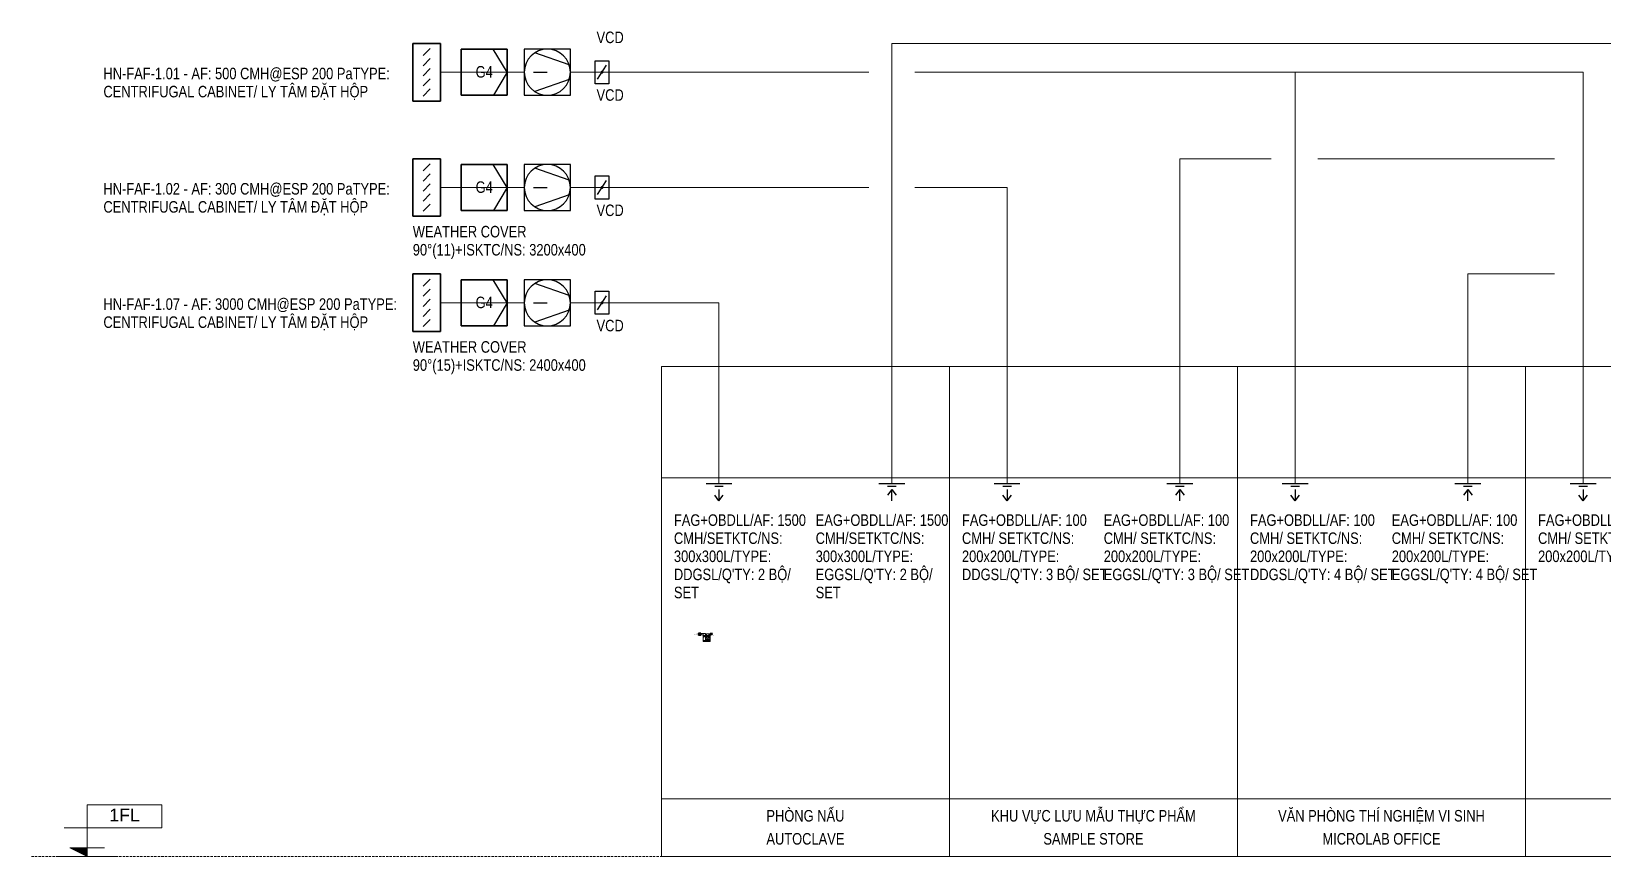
# Model space of a CAD drawing. Header units: millimetres. Extents: x -7899 to 28036, y -2518 to 8815.
# Drawn here: x -7899 to 13261, y -2518 to 8588 of the extents above; entities that cross this region are included whole.
import ezdxf

# ---------------------------------------------------------------- set-up
doc = ezdxf.new("R2010")
doc.units = ezdxf.units.MM
doc.linetypes.add('IMPORT-DASHED _2_', pattern=[19.05, 12.7, -6.35])
for name, color, linetype, lineweight, true_color in [('2DL_SYM_i', 7, 'Continuous', 25, 0xffdf7f), ('EAD', 6, 'Continuous', 5, 0xff00ff), ('KI-HIEU-1', 7, 'Continuous', 9, 0x7fbfff), ('SEAS-HLL-FAD', 3, 'Continuous', 5, 0x00ff00), ('SGSHP_01-24-DW-AC-00-102-Rev_00-SCHEMATIC DIAGRAM VENTILATION SYSTEM 02_dwg', 7, 'Continuous', 5, 0x767676), ('sơ đồ nguyên lý phòng lab_dwg', 7, 'Continuous', 5, 0x767676), ('XANH', 5, 'Continuous', 5, 0x0000ff)]:
    doc.layers.add(name, color=color, linetype=linetype, lineweight=lineweight, true_color=true_color)
doc.styles.add('Arial', font='arial.ttf', dxfattribs={"width": 0.8, "height": 2})
doc.styles.add('Arial_1', font='arial.ttf', dxfattribs={"width": 0.8, "height": 62.5})
doc.styles.add('Arial_2', font='arial.ttf', dxfattribs={"height": 68.75})

# ---------------------------------------------------------------- blocks, each defined once
blk = doc.blocks.new('SGSHP_01-24-DW-AC-00-102-Rev_00-SCHEMATIC DIAGRAM VENTILATION SYSTEM 02_dwg__U49-3021178-SƠ ĐỒ NGUYÊN LÝ HỆ THỐNG THÔNG GIÓ 02')
at = {"layer": 'KI-HIEU-1'}
blk.add_hatch(color=256, dxfattribs=at).paths.add_polyline_path([(0, 0), (-300, 150), (0, 150)])
for p, q in [((-400, 500), (1300, 500)), ((-500, 0), (500, 0)), ((0, 0), (-300, 150)), ((-300, 150), (0, 150)), ((0, 150), (0, 0))]:
    blk.add_line(p, q, dxfattribs=at)
at = {"layer": 'KI-HIEU-1', "flags": 128}
blk.add_lwpolyline([(300, 150), (-300, 150), (0, 0), (0, 900)], dxfattribs=at)
blk.add_lwpolyline([(1300, 500), (1300, 900), (0, 900), (0, 500)], close=True, dxfattribs=at)
blk = doc.blocks.new('SGSHP_01-24-DW-AC-00-102-Rev_00-SCHEMATIC DIAGRAM VENTILATION SYSTEM 02_dwg_G4-3021179-SƠ ĐỒ NGUYÊN LÝ HỆ THỐNG THÔNG GIÓ 02')
at = {"lineweight": 5, "flags": 128}
blk.add_lwpolyline([(-4, 4), (4, 4), (4, -4), (-4, -4)], close=True, dxfattribs=at)
at = {"layer": '2DL_SYM_i'}
for p, q in [((3.96, 0), (1.56, 4)), ((4, 0), (1.6, -4))]:
    blk.add_line(p, q, dxfattribs=at)
at = {"layer": '2DL_SYM_i', "flags": 128}
for points in [[(-4, -4), (4, -4), (4, 4), (-4, 4)], [(-4, 4), (4, 4), (4, -4), (-4, -4)]]:
    blk.add_lwpolyline(points, close=True, dxfattribs=at)
at = {"layer": '2DL_SYM_i', "insert": (0, 1.07), "char_height": 2, "width": 3.526, "attachment_point": 2, "line_spacing_factor": 0.941778, "style": 'Arial'}
blk.add_mtext('G4', dxfattribs=at)
blk = doc.blocks.new('SGSHP_01-24-DW-AC-00-102-Rev_00-SCHEMATIC DIAGRAM VENTILATION SYSTEM 02_dwg_2DLSD077-3021180-SƠ ĐỒ NGUYÊN LÝ HỆ THỐNG THÔNG GIÓ 02')
at = {"layer": '2DL_SYM_i'}
for p, q in [((0.948, 0.318), (-0.543, 0.84)), ((-0.6, 0), (0, 0)), ((0.948, -0.318), (-0.543, -0.84))]:
    blk.add_line(p, q, dxfattribs=at)
at = {"layer": '2DL_SYM_i', "flags": 128}
blk.add_lwpolyline([(-1, 1), (1, 1), (1, -1), (-1, -1)], close=True, dxfattribs=at)
at = {"layer": '2DL_SYM_i'}
blk.add_circle((0, 0), 1, dxfattribs=at)
blk = doc.blocks.new('SGSHP_01-24-DW-AC-00-102-Rev_00-SCHEMATIC DIAGRAM VENTILATION SYSTEM 02_dwg_2DLSD031-3021181-SƠ ĐỒ NGUYÊN LÝ HỆ THỐNG THÔNG GIÓ 02')
at = {"layer": '2DL_SYM_i'}
blk.add_line((-0.4, -0.6), (0.4, 0.6), dxfattribs=at)
at = {"layer": '2DL_SYM_i', "flags": 128}
for points in [[(-0.6, 1), (0.6, 1), (0.6, -1), (-0.6, -1)], [(-0.6, 1), (0.6, 1), (0.6, -1), (-0.6, -1)], [(0.06, 0), (0.06, 0.02), (0.06, 0.03), (0.05, 0.05), (0.03, 0.06), (0.02, 0.06), (0, 0.06), (-0.02, 0.06), (-0.03, 0.06), (-0.05, 0.05), (-0.06, 0.03), (-0.06, 0.02), (-0.06, 0), (-0.06, -0.02), (-0.06, -0.03), (-0.05, -0.05), (-0.03, -0.06), (-0.02, -0.06), (0, -0.06), (0.02, -0.06), (0.03, -0.06), (0.05, -0.05), (0.06, -0.03), (0.06, -0.02)]]:
    blk.add_lwpolyline(points, close=True, dxfattribs=at)
blk = doc.blocks.new('SGSHP_01-24-DW-AC-00-102-Rev_00-SCHEMATIC DIAGRAM VENTILATION SYSTEM 02_dwg_Louver-3021182-SƠ ĐỒ NGUYÊN LÝ HỆ THỐNG THÔNG GIÓ 02')
at = {"layer": '2DL_SYM_i'}
for p, q in [((-0.15625, 1.03125), (0.15625, 0.71875)), ((-0.15625, 0.59375), (0.15625, 0.28125)), ((-0.15625, 0.15625), (0.15625, -0.15625)), ((-0.15625, -0.28125), (0.15625, -0.59375)), ((-0.15625, -0.71875), (0.15625, -1.03125))]:
    blk.add_line(p, q, dxfattribs=at)
at = {"layer": '2DL_SYM_i', "flags": 128}
for points in [[(-0.6, 1.25), (-0.6, -1.25), (0.6, -1.25), (0.6, 1.25)], [(-0.6, 1.25), (0.6, 1.25), (0.6, -1.25), (-0.6, -1.25)]]:
    blk.add_lwpolyline(points, close=True, dxfattribs=at)
blk = doc.blocks.new('SGSHP_01-24-DW-AC-00-102-Rev_00-SCHEMATIC DIAGRAM VENTILATION SYSTEM 02_dwg_CPLS_392-3021183-SƠ ĐỒ NGUYÊN LÝ HỆ THỐNG THÔNG GIÓ 02')
at = {"layer": '2DL_SYM_i'}
for p, q in [((0.45, 0), (-0.45, 0)), ((0.15, -0.1), (-0.15, -0.1)), ((0, -0.2), (-0.15, -0.4))]:
    blk.add_line(p, q, dxfattribs=at)
at = {"layer": '2DL_SYM_i', "flags": 128}
blk.add_lwpolyline([(0, -0.6), (0, -0.2), (0.15, -0.4)], dxfattribs=at)
blk = doc.blocks.new('SGSHP_01-24-DW-AC-00-102-Rev_00-SCHEMATIC DIAGRAM VENTILATION SYSTEM 02_dwg_CPLS_391-3021184-SƠ ĐỒ NGUYÊN LÝ HỆ THỐNG THÔNG GIÓ 02')
at = {"layer": '2DL_SYM_i'}
for p, q in [((0.45, 0), (-0.45, 0)), ((0.15, -0.1), (-0.15, -0.1)), ((0, -0.6), (-0.15, -0.4))]:
    blk.add_line(p, q, dxfattribs=at)
at = {"layer": '2DL_SYM_i', "flags": 128}
blk.add_lwpolyline([(0, -0.2), (0, -0.6), (0.15, -0.4)], dxfattribs=at)
blk = doc.blocks.new('SGSHP_01-24-DW-AC-00-102-Rev_00-SCHEMATIC DIAGRAM VENTILATION SYSTEM 02_dwg-3012600-SƠ ĐỒ NGUYÊN LÝ HỆ THỐNG THÔNG GIÓ 02')
at = {"color": 3, "lineweight": 5, "true_color": 0x00ff00}
for p, q in [((6356.4, 6149.6), (6811.2, 6149.6)), ((10992.4, 6149.6), (10992.4, 3918.9)), ((6356.4, 5524.6), (6811.2, 5524.6)), ((6356.4, 4899.6), (6811.2, 4899.6))]:
    blk.add_line(p, q, dxfattribs=at)
at = {"color": 8, "linetype": 'IMPORT-DASHED _2_', "lineweight": 5, "true_color": 0x808080}
blk.add_line((4137.5, 1897.5), (15502.1, 1897.5), dxfattribs=at)
at = {"color": 3, "lineweight": 5, "true_color": 0x00ff00, "flags": 128}
for points in [[(7061.2, 6149.6), (7270.2, 6149.6), (8679.9, 6149.6)], [(8929.9, 6149.6), (12554.9, 6149.6), (12554.9, 3918.9)], [(7061.2, 5524.6), (7270.2, 5524.6), (8679.9, 5524.6)], [(8929.9, 5524.6), (9429.9, 5524.6), (9429.9, 3918.9)], [(7061.2, 4899.6), (7270.2, 4899.6), (7867.4, 4899.6), (7867.4, 3918.9)]]:
    blk.add_lwpolyline(points, dxfattribs=at)
at = {"lineweight": 5, "flags": 128}
for points in [[(7554.9, 4553.8), (7554.9, 2210), (9117.4, 2210), (9117.4, 4553.8), (10679.9, 4553.8), (10679.9, 2210), (9117.4, 2210), (9117.4, 4553.8)], [(10679.9, 4553.8), (12242.4, 4553.8), (12242.4, 2210), (10679.9, 2210)], [(12242.4, 4553.8), (13804.9, 4553.8), (13804.9, 2210), (12242.4, 2210)], [(7554.9, 2210), (9117.4, 2210), (10679.9, 2210), (10679.9, 1897.5), (9117.4, 1897.5), (9117.4, 2210), (9117.4, 1897.5), (7554.9, 1897.5)], [(10679.9, 2210), (12242.4, 2210), (12242.4, 1897.5), (10679.9, 1897.5)], [(12242.4, 2210), (13804.9, 2210), (13804.9, 1897.5), (12242.4, 1897.5)]]:
    blk.add_lwpolyline(points, close=True, dxfattribs=at)
at = {"color": 9, "lineweight": 5, "true_color": 0xc0c0c0, "flags": 128}
blk.add_lwpolyline([(7554.9, 3950.1), (9117.4, 3950.1), (10679.9, 3950.1), (12242.4, 3950.1), (13804.9, 3950.1)], dxfattribs=at)
at = {"layer": 'EAD'}
for p, q in [((11115.4, 5680.8), (12400.1, 5680.8)), ((11929.9, 5056.5), (12400.1, 5056.5)), ((11929.9, 5055.8), (11929.9, 3918.9))]:
    blk.add_line(p, q, dxfattribs=at)
at = {"layer": 'EAD', "flags": 128}
for points in [[(16062.8, 6305.8), (8804.9, 6305.8), (8804.9, 3918.9)], [(10862.8, 5680.8), (10367.4, 5680.8), (10367.4, 3918.9)]]:
    blk.add_lwpolyline(points, dxfattribs=at)
at = {"extrusion": (0, 0, -1), "xscale": 125, "yscale": 125, "zscale": -125}
for p in [(-6281.4, 6149.6), (-6281.4, 5524.6), (-6281.4, 4899.6)]:
    blk.add_blockref('SGSHP_01-24-DW-AC-00-102-Rev_00-SCHEMATIC DIAGRAM VENTILATION SYSTEM 02_dwg_Louver-3021182-SƠ ĐỒ NGUYÊN LÝ HỆ THỐNG THÔNG GIÓ 02', p, dxfattribs=at)
for name, p, xscale, yscale, zscale in [('SGSHP_01-24-DW-AC-00-102-Rev_00-SCHEMATIC DIAGRAM VENTILATION SYSTEM 02_dwg_G4-3021179-SƠ ĐỒ NGUYÊN LÝ HỆ THỐNG THÔNG GIÓ 02', (6593.9, 6149.6), 31.25, 31.25, 31.25), ('SGSHP_01-24-DW-AC-00-102-Rev_00-SCHEMATIC DIAGRAM VENTILATION SYSTEM 02_dwg_2DLSD031-3021181-SƠ ĐỒ NGUYÊN LÝ HỆ THỐNG THÔNG GIÓ 02', (7232.7, 6149.6), 62.5, 62.5, 62.5), ('SGSHP_01-24-DW-AC-00-102-Rev_00-SCHEMATIC DIAGRAM VENTILATION SYSTEM 02_dwg_G4-3021179-SƠ ĐỒ NGUYÊN LÝ HỆ THỐNG THÔNG GIÓ 02', (6593.9, 5524.6), 31.25, 31.25, 31.25), ('SGSHP_01-24-DW-AC-00-102-Rev_00-SCHEMATIC DIAGRAM VENTILATION SYSTEM 02_dwg_2DLSD031-3021181-SƠ ĐỒ NGUYÊN LÝ HỆ THỐNG THÔNG GIÓ 02', (7232.7, 5524.6), 62.5, 62.5, 62.5), ('SGSHP_01-24-DW-AC-00-102-Rev_00-SCHEMATIC DIAGRAM VENTILATION SYSTEM 02_dwg_G4-3021179-SƠ ĐỒ NGUYÊN LÝ HỆ THỐNG THÔNG GIÓ 02', (6593.9, 4899.6), 31.25, 31.25, 31.25), ('SGSHP_01-24-DW-AC-00-102-Rev_00-SCHEMATIC DIAGRAM VENTILATION SYSTEM 02_dwg_2DLSD031-3021181-SƠ ĐỒ NGUYÊN LÝ HỆ THỐNG THÔNG GIÓ 02', (7232.7, 4899.6), 62.5, 62.5, 62.5), ('SGSHP_01-24-DW-AC-00-102-Rev_00-SCHEMATIC DIAGRAM VENTILATION SYSTEM 02_dwg_CPLS_391-3021184-SƠ ĐỒ NGUYÊN LÝ HỆ THỐNG THÔNG GIÓ 02', (7867.4, 3918.9), 156.25, 156.25, 156.25), ('SGSHP_01-24-DW-AC-00-102-Rev_00-SCHEMATIC DIAGRAM VENTILATION SYSTEM 02_dwg_CPLS_392-3021183-SƠ ĐỒ NGUYÊN LÝ HỆ THỐNG THÔNG GIÓ 02', (8804.9, 3918.9), 156.25, 156.25, 156.25), ('SGSHP_01-24-DW-AC-00-102-Rev_00-SCHEMATIC DIAGRAM VENTILATION SYSTEM 02_dwg_CPLS_391-3021184-SƠ ĐỒ NGUYÊN LÝ HỆ THỐNG THÔNG GIÓ 02', (9429.9, 3918.9), 156.25, 156.25, 156.25), ('SGSHP_01-24-DW-AC-00-102-Rev_00-SCHEMATIC DIAGRAM VENTILATION SYSTEM 02_dwg_CPLS_392-3021183-SƠ ĐỒ NGUYÊN LÝ HỆ THỐNG THÔNG GIÓ 02', (10367.4, 3918.9), 156.25, 156.25, 156.25), ('SGSHP_01-24-DW-AC-00-102-Rev_00-SCHEMATIC DIAGRAM VENTILATION SYSTEM 02_dwg_CPLS_391-3021184-SƠ ĐỒ NGUYÊN LÝ HỆ THỐNG THÔNG GIÓ 02', (10992.4, 3918.9), 156.25, 156.25, 156.25), ('SGSHP_01-24-DW-AC-00-102-Rev_00-SCHEMATIC DIAGRAM VENTILATION SYSTEM 02_dwg_CPLS_392-3021183-SƠ ĐỒ NGUYÊN LÝ HỆ THỐNG THÔNG GIÓ 02', (11929.9, 3918.9), 156.25, 156.25, 156.25), ('SGSHP_01-24-DW-AC-00-102-Rev_00-SCHEMATIC DIAGRAM VENTILATION SYSTEM 02_dwg_CPLS_391-3021184-SƠ ĐỒ NGUYÊN LÝ HỆ THỐNG THÔNG GIÓ 02', (12554.9, 3918.9), 156.25, 156.25, 156.25), ('SGSHP_01-24-DW-AC-00-102-Rev_00-SCHEMATIC DIAGRAM VENTILATION SYSTEM 02_dwg__U49-3021178-SƠ ĐỒ NGUYÊN LÝ HỆ THỐNG THÔNG GIÓ 02', (4439.7, 1897.5), 0.3125, 0.3125, 0.3125)]:
    blk.add_blockref(name, p, dxfattribs=dict(xscale=xscale, yscale=yscale, zscale=zscale))
at = {"extrusion": (0, 0, -1), "xscale": 125, "yscale": 125, "zscale": -125, "rotation": 180}
for p in [(-6936.2, 6149.6), (-6936.2, 5524.6), (-6936.2, 4899.6)]:
    blk.add_blockref('SGSHP_01-24-DW-AC-00-102-Rev_00-SCHEMATIC DIAGRAM VENTILATION SYSTEM 02_dwg_2DLSD077-3021180-SƠ ĐỒ NGUYÊN LÝ HỆ THỐNG THÔNG GIÓ 02', p, dxfattribs=at)
at = {"color": 3, "lineweight": 5, "true_color": 0x00ff00, "char_height": 62.5, "line_spacing_factor": 0.941778, "style": 'Arial_1'}
for s, insert, width, attachment_point in [('VCD', (7277, 6369.8), 174.463, 2), ('HN-FAF-1.01 - AF: 500 CMH@ESP 200 PaTYPE: CENTRIFUGAL CABINET/ LY TÂM Đ\\fArial|b0|i0|c254|p34|;\\W.8;ẶT HỘP', (4528.3, 6173.9), 1960.412, 1), ('VCD', (7277, 6057.3), 174.463, 2), ('HN-FAF-1.02 - AF: 300 CMH@ESP 200 PaTYPE: CENTRIFUGAL CABINET/ LY TÂM Đ\\fArial|b0|i0|c254|p34|;\\W.8;ẶT HỘP', (4528.3, 5548.9), 1960.412, 1), ('VCD', (7277, 5432.3), 174.463, 2), ('WEATHER COVER 90°(11)+ISKTC/NS: 3200x400', (6206.4, 5316.5), 1150.843, 1), ('HN-FAF-1.07 - AF: 3000 CMH@ESP 200 PaTYPE: CENTRIFUGAL CABINET/ LY TÂM Đ\\fArial|b0|i0|c254|p34|;\\W.8;ẶT HỘP', (4528.3, 4923.9), 1960.412, 1), ('VCD', (7277, 4807.3), 174.463, 2), ('WEATHER COVER 90°(15)+ISKTC/NS: 2400x400', (6206.4, 4691.5), 1150.843, 1), ("FAG+OBDLL/AF: 1500 CMH/SETKTC/NS: 300x300L/TYPE: DDGSL/Q'TY: 2 B\\fArial|b0|i0|c254|p34|;\\W.8;Ộ/ SET", (7622.9, 3752.8), 750.65, 1), ("FAG+OBDLL/AF: 100 CMH/ SETKTC/NS: 200x200L/TYPE: DDGSL/Q'TY: 3 B\\fArial|b0|i0|c254|p34|;\\W.8;Ộ/ SET", (9185.4, 3752.8), 821.812, 1), ("FAG+OBDLL/AF: 100 CMH/ SETKTC/NS: 200x200L/TYPE: DDGSL/Q'TY: 4 B\\fArial|b0|i0|c254|p34|;\\W.8;Ộ/ SET", (10747.9, 3752.8), 821.812, 1), ('FAG+OBDLL/AF: 100 CMH/ SETKTC/NS: 200x200L/TYPE: DDG', (12310.4, 3752.8), 821.812, 1)]:
    blk.add_mtext(s, dxfattribs=dict(at, insert=insert, width=width, attachment_point=attachment_point))
at = {"color": 6, "lineweight": 5, "true_color": 0xff00ff, "char_height": 62.5, "attachment_point": 1, "line_spacing_factor": 0.941778, "style": 'Arial_1'}
for s, insert, width in [("EAG+OBDLL/AF: 1500 CMH/SETKTC/NS: 300x300L/TYPE: EGGSL/Q'TY: 2 B\\fArial|b0|i0|c254|p34|;\\W.8;Ộ/ SET", (8391.9, 3752.8), 750.65), ("EAG+OBDLL/AF: 100 CMH/ SETKTC/NS: 200x200L/TYPE: EGGSL/Q'TY: 3 B\\fArial|b0|i0|c254|p34|;\\W.8;Ộ/ SET", (9954.4, 3752.8), 821.812), ("EAG+OBDLL/AF: 100 CMH/ SETKTC/NS: 200x200L/TYPE: EGGSL/Q'TY: 4 B\\fArial|b0|i0|c254|p34|;\\W.8;Ộ/ SET", (11516.9, 3752.8), 821.812)]:
    blk.add_mtext(s, dxfattribs=dict(at, insert=insert, width=width))
at = {"lineweight": 5, "char_height": 62.5, "attachment_point": 2, "line_spacing_factor": 0.941778, "style": 'Arial_1'}
for s, insert, width in [('PHÒNG N\\fArial|b0|i0|c254|p34|;\\W.8;ẤU', (8336.1, 2149.9), 500.433), ('KHU V\\fArial|b0|i0|c254|p34|;\\W.8;ỰC LƯU MẪU THỰC PHẨM', (9898.6, 2149.9), 1313.063), ('VĂN PHÒNG THÍ NGHI\\fArial|b0|i0|c254|p34|;\\W.8;ỆM VI SINH', (11461.1, 2149.9), 1326.836), ('AUTOCLAVE', (8336.1, 2024.9), 500.433), ('SAMPLE STORE', (9898.6, 2024.9), 642.758), ('MICROLAB OFFICE', (11461.1, 2024.9), 757.536)]:
    blk.add_mtext(s, dxfattribs=dict(at, insert=insert, width=width))
at = {"layer": 'KI-HIEU-1', "color": 7, "insert": (4642.8, 2157.2), "char_height": 68.75, "width": 197.799, "attachment_point": 2, "line_spacing_factor": 0.941778, "style": 'Arial_2'}
blk.add_mtext('1FL', dxfattribs=at)
blk = doc.blocks.new('sơ đồ nguyên lý phòng lab_dwg_2DLSD077-3228404-SƠ ĐỒ NGUYÊN LÝ HỆ THỐNG THÔNG GIÓ 02')
at = {"layer": '2DL_SYM_i'}
for p, q in [((-0.6, 0), (0, 0)), ((0.9, 0.3), (-0.5, 0.8)), ((0.9, -0.3), (-0.5, -0.8))]:
    blk.add_line(p, q, dxfattribs=at)
at = {"layer": '2DL_SYM_i', "flags": 128}
blk.add_lwpolyline([(-1, 1), (1, 1), (1, -1), (-1, -1)], close=True, dxfattribs=at)
at = {"layer": '2DL_SYM_i'}
blk.add_circle((0, 0), 1, dxfattribs=at)
blk = doc.blocks.new('sơ đồ nguyên lý phòng lab_dwg__Open30-3228405-SƠ ĐỒ NGUYÊN LÝ HỆ THỐNG THÔNG GIÓ 02')
at = {"layer": 'SEAS-HLL-FAD'}
blk.add_line((0, 0), (-1, 0), dxfattribs=at)
at = {"layer": 'SEAS-HLL-FAD', "flags": 128}
blk.add_lwpolyline([(-1, 0.267949), (0, 0), (-1, -0.267949)], dxfattribs=at)
blk = doc.blocks.new('sơ đồ nguyên lý phòng lab_dwg__Open30-3228406-SƠ ĐỒ NGUYÊN LÝ HỆ THỐNG THÔNG GIÓ 02')
at = {"layer": 'SEAS-HLL-FAD'}
blk.add_line((0, 0), (-1, 0), dxfattribs=at)
at = {"layer": 'SEAS-HLL-FAD', "flags": 128}
blk.add_lwpolyline([(-1, 0.267949), (0, 0), (-1, -0.267949)], dxfattribs=at)
blk = doc.blocks.new('sơ đồ nguyên lý phòng lab_dwg_CPLS_391-3228407-SƠ ĐỒ NGUYÊN LÝ HỆ THỐNG THÔNG GIÓ 02')
at = {"layer": '2DL_SYM_i'}
for p, q in [((0.45, 0), (-0.45, 0)), ((0, -0.6), (-0.15, -0.4))]:
    blk.add_line(p, q, dxfattribs=at)
at = {"layer": '2DL_SYM_i', "flags": 128}
blk.add_lwpolyline([(0.15, -0.1), (-0.15, -0.1), (0, -0.6), (0.15, -0.4)], dxfattribs=at)
blk = doc.blocks.new('sơ đồ nguyên lý phòng lab_dwg_2DLSD031-3228408-SƠ ĐỒ NGUYÊN LÝ HỆ THỐNG THÔNG GIÓ 02')
at = {"layer": '2DL_SYM_i'}
blk.add_line((0, -1), (0, 1), dxfattribs=at)
at = {"layer": '2DL_SYM_i', "flags": 128}
for points in [[(-1, 1), (1, 1), (1, -1), (-1, -1)], [(-1, 1), (1, 1), (1, -1), (-1, -1)], [(0, 0), (0, 0), (0, 0), (0, 0), (0, 0), (0, 0), (0, 0), (0, 0), (0, 0), (0, 0), (0, 0), (0, 0), (0, 0), (0, 0), (0, 0), (0, 0), (0, 0), (0, 0), (0, 0), (0, 0), (0, 0), (0, 0), (0, 0), (0, 0)]]:
    blk.add_lwpolyline(points, close=True, dxfattribs=at)
blk = doc.blocks.new('sơ đồ nguyên lý phòng lab_dwg_Louver-3228409-SƠ ĐỒ NGUYÊN LÝ HỆ THỐNG THÔNG GIÓ 02')
at = {"layer": '2DL_SYM_i'}
for p, q in [((-0.15625, 1.03125), (0.15625, 0.71875)), ((-0.15625, 0.59375), (0.15625, 0.28125)), ((-0.15625, 0.15625), (0.15625, -0.15625)), ((-0.15625, -0.28125), (0.15625, -0.59375)), ((-0.15625, -0.71875), (0.15625, -1.03125))]:
    blk.add_line(p, q, dxfattribs=at)
at = {"layer": '2DL_SYM_i', "flags": 128}
for points in [[(-0.6, 1.3), (-0.6, -1.3), (0.6, -1.3), (0.6, 1.3)], [(-0.6, 1.3), (0.6, 1.3), (0.6, -1.3), (-0.6, -1.3)]]:
    blk.add_lwpolyline(points, close=True, dxfattribs=at)
blk = doc.blocks.new('sơ đồ nguyên lý phòng lab_dwg_2DLSD031-3228410-SƠ ĐỒ NGUYÊN LÝ HỆ THỐNG THÔNG GIÓ 02')
at = {"layer": '2DL_SYM_i'}
blk.add_line((0, -1), (0, 1), dxfattribs=at)
at = {"layer": '2DL_SYM_i', "flags": 128}
for points in [[(-1, 1), (1, 1), (1, -1), (-1, -1)], [(-1, 1), (1, 1), (1, -1), (-1, -1)], [(0, 0), (0, 0), (0, 0), (0, 0), (0, 0), (0, 0), (0, 0), (0, 0), (0, 0), (0, 0), (0, 0), (0, 0), (0, 0), (0, 0), (0, 0), (0, 0), (0, 0), (0, 0), (0, 0), (0, 0), (0, 0), (0, 0), (0, 0), (0, 0)]]:
    blk.add_lwpolyline(points, close=True, dxfattribs=at)
blk = doc.blocks.new('sơ đồ nguyên lý phòng lab_dwg_G4-3228411-SƠ ĐỒ NGUYÊN LÝ HỆ THỐNG THÔNG GIÓ 02')
at = {"color": 8, "lineweight": 5, "true_color": 0x767676, "flags": 128}
blk.add_lwpolyline([(-4, 4), (4, 4), (4, -4), (-4, -4)], close=True, dxfattribs=at)
at = {"layer": '2DL_SYM_i', "flags": 128}
for points in [[(-4, -4), (4, -4), (4, 4), (-4, 4)], [(-4, 4), (4, 4), (4, -4), (-4, -4)]]:
    blk.add_lwpolyline(points, close=True, dxfattribs=at)
blk.add_lwpolyline([(2, 4), (4, 0), (2, -4)], dxfattribs=at)
blk = doc.blocks.new('sơ đồ nguyên lý phòng lab_dwg_F5-3228412-SƠ ĐỒ NGUYÊN LÝ HỆ THỐNG THÔNG GIÓ 02')
at = {"color": 8, "lineweight": 5, "true_color": 0x767676, "flags": 128}
blk.add_lwpolyline([(-4, 4), (4, 4), (4, -4), (-4, -4)], close=True, dxfattribs=at)
at = {"layer": '2DL_SYM_i', "flags": 128}
blk.add_lwpolyline([(-4, -4), (4, -4), (4, 4), (-4, 4)], close=True, dxfattribs=at)
blk.add_lwpolyline([(2, 4), (4, 0), (2, -4)], dxfattribs=at)
blk = doc.blocks.new('sơ đồ nguyên lý phòng lab_dwg_2DLSD031-V1-SƠ ĐỒ NGUYÊN LÝ HỆ THỐNG THÔNG GIÓ 02')
at = {"layer": '2DL_SYM_i'}
blk.add_line((0, -1), (0, 1), dxfattribs=at)
at = {"layer": '2DL_SYM_i', "flags": 128}
for points in [[(-1, 1), (1, 1), (1, -1), (-1, -1)], [(-1, 1), (1, 1), (1, -1), (-1, -1)], [(0, 0), (0, 0), (0, 0), (0, 0), (0, 0), (0, 0), (0, 0), (0, 0), (0, 0), (0, 0), (0, 0), (0, 0), (0, 0), (0, 0), (0, 0), (0, 0), (0, 0), (0, 0), (0, 0), (0, 0), (0, 0), (0, 0), (0, 0), (0, 0)], [(0, 0), (0, 0), (0, 0), (0, 0), (0, 0), (0, 0), (0, 0), (0, 0), (0, 0), (0, 0), (0, 0), (0, 0), (0, 0), (0, 0), (0, 0), (0, 0), (0, 0), (0, 0), (0, 0), (0, 0), (0, 0), (0, 0), (0, 0), (0, 0)]]:
    blk.add_lwpolyline(points, close=True, dxfattribs=at)
blk = doc.blocks.new('sơ đồ nguyên lý phòng lab_dwg_2DLSD031-V2-SƠ ĐỒ NGUYÊN LÝ HỆ THỐNG THÔNG GIÓ 02')
at = {"layer": '2DL_SYM_i'}
blk.add_line((0, -1), (0, 1), dxfattribs=at)
at = {"layer": '2DL_SYM_i', "flags": 128}
for points in [[(-1, 1), (1, 1), (1, -1), (-1, -1)], [(-1, 1), (1, 1), (1, -1), (-1, -1)], [(0, 0), (0, 0), (0, 0), (0, 0), (0, 0), (0, 0), (0, 0), (0, 0), (0, 0), (0, 0), (0, 0), (0, 0), (0, 0), (0, 0), (0, 0), (0, 0), (0, 0), (0, 0), (0, 0), (0, 0), (0, 0), (0, 0), (0, 0), (0, 0)], [(0, 0), (0, 0), (0, 0), (0, 0), (0, 0), (0, 0), (0, 0), (0, 0), (0, 0), (0, 0), (0, 0), (0, 0), (0, 0), (0, 0), (0, 0), (0, 0), (0, 0), (0, 0), (0, 0), (0, 0), (0, 0), (0, 0), (0, 0), (0, 0)]]:
    blk.add_lwpolyline(points, close=True, dxfattribs=at)
blk = doc.blocks.new('sơ đồ nguyên lý phòng lab_dwg_G4-V3-SƠ ĐỒ NGUYÊN LÝ HỆ THỐNG THÔNG GIÓ 02')
at = {"color": 8, "lineweight": 5, "true_color": 0x767676, "flags": 128}
blk.add_lwpolyline([(-4, 4), (4, 4), (4, -4), (-4, -4)], close=True, dxfattribs=at)
at = {"layer": '2DL_SYM_i', "flags": 128}
for points in [[(-4, -4), (4, -4), (4, 4), (-4, 4)], [(-4, 4), (4, 4), (4, -4), (-4, -4)]]:
    blk.add_lwpolyline(points, close=True, dxfattribs=at)
blk.add_lwpolyline([(2, 4), (4, 0), (2, -4)], dxfattribs=at)
at = {"layer": '2DL_SYM_i', "insert": (0, 1), "char_height": 2, "width": 3.53, "attachment_point": 2, "line_spacing_factor": 0.941778, "style": 'Arial'}
blk.add_mtext('G4', dxfattribs=at)
blk = doc.blocks.new('sơ đồ nguyên lý phòng lab_dwg_F5-V4-SƠ ĐỒ NGUYÊN LÝ HỆ THỐNG THÔNG GIÓ 02')
at = {"color": 8, "lineweight": 5, "true_color": 0x767676, "flags": 128}
blk.add_lwpolyline([(-4, 4), (4, 4), (4, -4), (-4, -4)], close=True, dxfattribs=at)
at = {"layer": '2DL_SYM_i', "flags": 128}
blk.add_lwpolyline([(-4, -4), (4, -4), (4, 4), (-4, 4)], close=True, dxfattribs=at)
blk.add_lwpolyline([(2, 4), (4, 0), (2, -4)], dxfattribs=at)
at = {"layer": '2DL_SYM_i', "insert": (0, 1), "char_height": 2, "width": 3.09, "attachment_point": 2, "line_spacing_factor": 0.941778, "style": 'Arial'}
blk.add_mtext('F8', dxfattribs=at)
blk = doc.blocks.new('sơ đồ nguyên lý phòng lab_dwg_G4-V5-SƠ ĐỒ NGUYÊN LÝ HỆ THỐNG THÔNG GIÓ 02')
at = {"color": 8, "lineweight": 5, "true_color": 0x767676, "flags": 128}
blk.add_lwpolyline([(-4, 4), (4, 4), (4, -4), (-4, -4)], close=True, dxfattribs=at)
at = {"layer": '2DL_SYM_i', "flags": 128}
for points in [[(-4, -4), (4, -4), (4, 4), (-4, 4)], [(-4, 4), (4, 4), (4, -4), (-4, -4)]]:
    blk.add_lwpolyline(points, close=True, dxfattribs=at)
blk.add_lwpolyline([(2, 4), (4, 0), (2, -4)], dxfattribs=at)
at = {"layer": '2DL_SYM_i', "insert": (0, 1), "char_height": 2, "width": 3.53, "attachment_point": 2, "line_spacing_factor": 0.941778, "style": 'Arial'}
blk.add_mtext('G4', dxfattribs=at)
blk = doc.blocks.new('sơ đồ nguyên lý phòng lab_dwg_F5-V6-SƠ ĐỒ NGUYÊN LÝ HỆ THỐNG THÔNG GIÓ 02')
at = {"color": 8, "lineweight": 5, "true_color": 0x767676, "flags": 128}
blk.add_lwpolyline([(-4, 4), (4, 4), (4, -4), (-4, -4)], close=True, dxfattribs=at)
at = {"layer": '2DL_SYM_i', "flags": 128}
blk.add_lwpolyline([(-4, -4), (4, -4), (4, 4), (-4, 4)], close=True, dxfattribs=at)
blk.add_lwpolyline([(2, 4), (4, 0), (2, -4)], dxfattribs=at)
at = {"layer": '2DL_SYM_i', "insert": (0, 1), "char_height": 2, "width": 3.09, "attachment_point": 2, "line_spacing_factor": 0.941778, "style": 'Arial'}
blk.add_mtext('F8', dxfattribs=at)
blk = doc.blocks.new('sơ đồ nguyên lý phòng lab_dwg-3228305-SƠ ĐỒ NGUYÊN LÝ HỆ THỐNG THÔNG GIÓ 02')
at = {"lineweight": 5}
for p, q in [((1082, 486), (1081, 485)), ((1082, 484), (1081, 483)), ((1082, 482), (1081, 481)), ((1082, 481), (1081, 479)), ((1082, 479), (1081, 478)), ((1082, 477), (1081, 476)), ((1082, 475), (1081, 474)), ((1082, 474), (1081, 472)), ((1082, 472), (1081, 471)), ((1082, 470), (1081, 469)), ((1082, 468), (1081, 467)), ((1082, 467), (1081, 465)), ((1082, 465), (1081, 464))]:
    blk.add_line(p, q, dxfattribs=at)
at = {"color": 3, "lineweight": 5, "true_color": 0x00ff00}
for p, q in [((1084, 483), (1099, 483)), ((1084, 468), (1099, 468)), ((1107, 483), (1113, 483)), ((1107, 468), (1113, 468)), ((1118, 483), (1124, 483)), ((1118, 468), (1124, 468))]:
    blk.add_line(p, q, dxfattribs=at)
at = {"color": 9, "lineweight": 5, "true_color": 0xc0c0c0}
blk.add_line((1148, 444), (1243, 444), dxfattribs=at)
at = {"color": 8, "lineweight": 5, "true_color": 0x767676, "flags": 128}
blk.add_lwpolyline([(1084, 487), (1084, 463), (1079, 463), (1079, 487)], close=True, dxfattribs=at)
at = {"lineweight": 5, "flags": 128}
for points in [[(1084, 487), (1079, 487), (1079, 463), (1084, 463)], [(1148, 456), (1243, 456), (1243, 388), (1148, 388)], [(1148, 388), (1243, 388), (1243, 378), (1148, 378)]]:
    blk.add_lwpolyline(points, close=True, dxfattribs=at)
at = {"layer": 'EAD'}
blk.add_line((1249, 471), (1264, 471), dxfattribs=at)
at = {"layer": 'EAD', "color": 3, "true_color": 0x00ff00, "flags": 128}
for points in [[(1179, 441), (1179, 483), (1124, 483)], [(1157, 441), (1157, 468), (1124, 468)]]:
    blk.add_lwpolyline(points, dxfattribs=at)
at = {"layer": 'EAD', "flags": 128}
for points in [[(1193, 427), (1193, 481), (1264, 481)], [(1226, 427), (1226, 471), (1241, 471)]]:
    blk.add_lwpolyline(points, dxfattribs=at)
for points in [[(1178, 405), (1207, 405), (1207, 388), (1178, 388)], [(1211, 405), (1240, 405), (1240, 388), (1211, 388)]]:
    blk.add_lwpolyline(points, close=True, dxfattribs=at)
at = {"layer": 'SEAS-HLL-FAD', "color": 8, "true_color": 0x808080}
for p, q in [((1186, 423), (1177, 423)), ((1178, 405), (1177, 405)), ((1178, 422), (1178, 406)), ((1219, 423), (1209, 423)), ((1211, 405), (1209, 405)), ((1210, 422), (1210, 406))]:
    blk.add_line(p, q, dxfattribs=at)
at = {"layer": 'XANH'}
for p, q in [((1199, 425), (1187, 425)), ((1190, 427), (1190, 426)), ((1232, 425), (1220, 425)), ((1222, 427), (1222, 426))]:
    blk.add_line(p, q, dxfattribs=at)
at = {"layer": 'XANH', "color": 1, "true_color": 0xff0000}
for p, q in [((1193, 427), (1193, 427)), ((1193, 427), (1193, 427)), ((1194, 427), (1194, 427)), ((1225, 427), (1225, 427)), ((1226, 427), (1226, 427)), ((1226, 427), (1226, 427))]:
    blk.add_line(p, q, dxfattribs=at)
at = {"layer": 'XANH', "flags": 128}
for points in [[(1197, 427), (1200, 427), (1200, 423), (1186, 423), (1186, 427), (1190, 427), (1190, 427), (1197, 427), (1197, 427)], [(1187, 423), (1187, 425), (1190, 426), (1197, 426)], [(1199, 423), (1199, 425), (1197, 426), (1197, 427)], [(1229, 427), (1233, 427), (1233, 423), (1219, 423), (1219, 427), (1222, 427), (1222, 427), (1229, 427), (1229, 427)], [(1220, 423), (1220, 425), (1222, 426), (1229, 426), (1229, 427)], [(1232, 423), (1232, 425), (1229, 426)]]:
    blk.add_lwpolyline(points, dxfattribs=at)
at = {"layer": 'XANH', "color": 1, "true_color": 0xff0000, "flags": 128}
for points in [[(1193, 425), (1193, 427), (1192, 427)], [(1193, 425), (1193, 427), (1193, 427)], [(1194, 425), (1194, 427), (1194, 427)], [(1225, 425), (1225, 427), (1225, 427)], [(1226, 425), (1226, 427), (1226, 427)], [(1226, 425), (1226, 427), (1226, 427)], [(1188, 421), (1188, 421), (1188, 422), (1187, 422), (1187, 422)], [(1192, 421), (1192, 421), (1192, 422), (1191, 422), (1191, 422)], [(1195, 421), (1195, 421), (1195, 422), (1196, 422), (1196, 422)], [(1199, 421), (1199, 421), (1199, 422), (1200, 422), (1200, 422)], [(1220, 421), (1221, 421), (1220, 422), (1219, 422), (1220, 422)], [(1224, 421), (1225, 421), (1224, 422), (1224, 422), (1224, 422)], [(1228, 421), (1227, 421), (1228, 422), (1229, 422), (1228, 422)], [(1232, 421), (1232, 421), (1232, 422), (1233, 422), (1232, 422)]]:
    blk.add_lwpolyline(points, dxfattribs=at)
at = {"layer": 'XANH', "color": 1, "true_color": 0xff0000}
for centre, radius, start, end in [((1186, 422), 2.17, 242.335, 296.649), ((1185, 421), 2.02, 275.5782, 329.9841), ((1182, 422), 5, 335.2509, 351.2953), ((1186, 422), 1.75, 297.7158, 358.1775), ((1190, 422), 2.17, 242.335, 296.649), ((1189, 421), 2.02, 275.5782, 329.9841), ((1186, 422), 5, 335.2509, 351.2953), ((1190, 422), 1.75, 297.7158, 358.1775), ((1197, 422), 1.75, 181.8225, 242.2842), ((1201, 422), 5, 188.7047, 204.7491), ((1197, 422), 2.17, 243.351, 297.665), ((1198, 421), 2.02, 210.0159, 264.4218), ((1201, 422), 1.75, 181.8225, 242.2842), ((1205, 422), 5, 188.7047, 204.7491), ((1201, 422), 2.17, 243.351, 297.665), ((1202, 421), 2.02, 210.0159, 264.4218), ((1218, 422), 2.17, 242.335, 296.649), ((1218, 421), 2.02, 275.5782, 329.9841), ((1215, 422), 5, 335.2509, 351.2953), ((1219, 422), 1.75, 297.7158, 358.1775), ((1223, 422), 2.17, 242.335, 296.649), ((1222, 421), 2.02, 275.5782, 329.9841), ((1219, 422), 5, 335.2509, 351.2953), ((1223, 422), 1.75, 297.7158, 358.1775), ((1233, 422), 5, 188.7047, 204.7491), ((1229, 422), 1.75, 181.8225, 242.2842), ((1230, 422), 2.17, 243.351, 297.665), ((1231, 421), 2.02, 210.0159, 264.4218), ((1237, 422), 5, 188.7047, 204.7491), ((1234, 422), 1.75, 181.8225, 242.2842), ((1234, 422), 2.17, 243.351, 297.665), ((1235, 421), 2.02, 210.0159, 264.4218)]:
    blk.add_arc(centre, radius, start, end, dxfattribs=at)
for name, p in [('sơ đồ nguyên lý phòng lab_dwg_G4-3228411-SƠ ĐỒ NGUYÊN LÝ HỆ THỐNG THÔNG GIÓ 02', (1092, 483)), ('sơ đồ nguyên lý phòng lab_dwg_G4-V3-SƠ ĐỒ NGUYÊN LÝ HỆ THỐNG THÔNG GIÓ 02', (1092, 483)), ('sơ đồ nguyên lý phòng lab_dwg_G4-V5-SƠ ĐỒ NGUYÊN LÝ HỆ THỐNG THÔNG GIÓ 02', (1092, 468)), ('sơ đồ nguyên lý phòng lab_dwg_F5-3228412-SƠ ĐỒ NGUYÊN LÝ HỆ THỐNG THÔNG GIÓ 02', (1103, 483)), ('sơ đồ nguyên lý phòng lab_dwg_F5-V4-SƠ ĐỒ NGUYÊN LÝ HỆ THỐNG THÔNG GIÓ 02', (1103, 483)), ('sơ đồ nguyên lý phòng lab_dwg_F5-V6-SƠ ĐỒ NGUYÊN LÝ HỆ THỐNG THÔNG GIÓ 02', (1103, 468))]:
    blk.add_blockref(name, p)
at = {"extrusion": (0, 0, -1), "xscale": 4, "yscale": 4, "zscale": -4, "rotation": 180}
for p in [(-1114, 483), (-1114, 468), (-1245, 481), (-1245, 471)]:
    blk.add_blockref('sơ đồ nguyên lý phòng lab_dwg_2DLSD077-3228404-SƠ ĐỒ NGUYÊN LÝ HỆ THỐNG THÔNG GIÓ 02', p, dxfattribs=at)
for name, p, xscale, yscale, zscale in [('sơ đồ nguyên lý phòng lab_dwg_2DLSD031-V1-SƠ ĐỒ NGUYÊN LÝ HỆ THỐNG THÔNG GIÓ 02', (1123, 483), 2, 2, 2), ('sơ đồ nguyên lý phòng lab_dwg_2DLSD031-V1-SƠ ĐỒ NGUYÊN LÝ HỆ THỐNG THÔNG GIÓ 02', (1123, 468), 2, 2, 2), ('sơ đồ nguyên lý phòng lab_dwg_Louver-3228409-SƠ ĐỒ NGUYÊN LÝ HỆ THỐNG THÔNG GIÓ 02', (1266, 477), 4, 4, 4)]:
    blk.add_blockref(name, p, dxfattribs=dict(xscale=xscale, yscale=yscale, zscale=zscale))
at = {"extrusion": (0, 0, -1)}
for name, p, xscale, yscale, zscale in [('sơ đồ nguyên lý phòng lab_dwg_CPLS_391-3228407-SƠ ĐỒ NGUYÊN LÝ HỆ THỐNG THÔNG GIÓ 02', (-1157, 441), 5, 5, -5), ('sơ đồ nguyên lý phòng lab_dwg_CPLS_391-3228407-SƠ ĐỒ NGUYÊN LÝ HỆ THỐNG THÔNG GIÓ 02', (-1179, 441), 5, 5, -5), ('sơ đồ nguyên lý phòng lab_dwg_2DLSD031-V2-SƠ ĐỒ NGUYÊN LÝ HỆ THỐNG THÔNG GIÓ 02', (-1256, 481), 2, 2, -2), ('sơ đồ nguyên lý phòng lab_dwg_2DLSD031-3228410-SƠ ĐỒ NGUYÊN LÝ HỆ THỐNG THÔNG GIÓ 02', (-1256, 471), 2, 2, -2), ('sơ đồ nguyên lý phòng lab_dwg_2DLSD031-V2-SƠ ĐỒ NGUYÊN LÝ HỆ THỐNG THÔNG GIÓ 02', (-1256, 471), 2, 2, -2)]:
    blk.add_blockref(name, p, dxfattribs=dict(at, xscale=xscale, yscale=yscale, zscale=zscale))
at = {"xscale": 2, "yscale": 2, "zscale": 2, "rotation": 90}
for name, p in [('sơ đồ nguyên lý phòng lab_dwg_2DLSD031-V1-SƠ ĐỒ NGUYÊN LÝ HỆ THỐNG THÔNG GIÓ 02', (1193, 434)), ('sơ đồ nguyên lý phòng lab_dwg_2DLSD031-3228408-SƠ ĐỒ NGUYÊN LÝ HỆ THỐNG THÔNG GIÓ 02', (1226, 434)), ('sơ đồ nguyên lý phòng lab_dwg_2DLSD031-V1-SƠ ĐỒ NGUYÊN LÝ HỆ THỐNG THÔNG GIÓ 02', (1226, 434))]:
    blk.add_blockref(name, p, dxfattribs=at)
at = {"rotation": 90}
for p in [(1178, 423), (1210, 423)]:
    blk.add_blockref('sơ đồ nguyên lý phòng lab_dwg__Open30-3228406-SƠ ĐỒ NGUYÊN LÝ HỆ THỐNG THÔNG GIÓ 02', p, dxfattribs=at)
at = {"extrusion": (0, 0, -1), "zscale": -1, "rotation": 270.000083460782}
for p in [(-1178, 405), (-1210, 405)]:
    blk.add_blockref('sơ đồ nguyên lý phòng lab_dwg__Open30-3228405-SƠ ĐỒ NGUYÊN LÝ HỆ THỐNG THÔNG GIÓ 02', p, dxfattribs=at)
at = {"color": 3, "lineweight": 5, "true_color": 0x00ff00, "char_height": 2, "line_spacing_factor": 0.941778, "style": 'Arial'}
for s, insert, width, attachment_point in [("HN-FAFE-1.01.1 ~ 1.01.2AF: 3,100 CMH@ESP 400 Pa/SETTYPE: IN-LINE AXIAL/ HƯỚNG TRỤCQ'TY: 02 SET", (1026, 480), 45.81, 1), ('FAL (22)+ISKTC/NS: 2400x600', (1079, 495), 22.77, 1), ('VCD', (1125, 480), 5.58, 2), ('VCD', (1125, 465), 5.58, 2)]:
    blk.add_mtext(s, dxfattribs=dict(at, insert=insert, width=width, attachment_point=attachment_point))
at = {"lineweight": 5, "char_height": 2, "line_spacing_factor": 0.941778, "style": 'Arial'}
for s, insert, width, attachment_point in [("FAG+OBDLL/AF: 1,525 CMH/ SETKTC/NS: 500x500L/TYPE: DDGSL/ Q'TY: 4 B\\fArial|b0|i0|c254|p34|;\\W.8;Ộ/ SET", (1161, 437), 28.5, 1), ('...', (1169, 443), 2.2, 2), ('VCD', (1190, 432), 5.58, 2), ('VCD', (1223, 432), 5.58, 2), ('1600mm', (1182, 416), 10.28, 2), ("AUTOCLAVE (850x800)LL/AF: 3,050 CMH/ SETSL/ Q'TY: 1 B\\fArial|b0|i0|c254|p34|;\\W.8;Ộ/ SET", (1181, 402), 28.5, 1), ('WASHING ROOM', (1196, 382), 21.6, 2), ('PHÒNG RỬA', (1196, 386), 16.36, 2), ('1600mm', (1215, 416), 10.28, 2), ("AUTOCLAVE (850x800)LL/AF: 3,050 CMH/ SETSL/ Q'TY: 1 B\\fArial|b0|i0|c254|p34|;\\W.8;Ộ/ SET", (1214, 402), 28.5, 1)]:
    blk.add_mtext(s, dxfattribs=dict(at, insert=insert, width=width, attachment_point=attachment_point))
at = {"color": 6, "lineweight": 5, "true_color": 0xff00ff, "char_height": 2, "line_spacing_factor": 0.941778, "style": 'Arial'}
for s, insert, width, attachment_point in [('AF: 3,100 CMH@ESP 200 Pa/SET', (1244, 499), 41.19, 1), ('TYPE:', (1244, 496), 7.64, 1), ('HN-EAFE-1.01.1 ~ 1.01.2', (1244, 503), 30.19, 1), ("Q'TY: 02 SET", (1244, 493), 16.23, 1), ('IN-LINE AXIAL/ HƯỚNG TRỤC', (1252, 496), 37.44, 1), ('VCD', (1258, 478), 5.58, 2), ('VCD', (1258, 468), 5.58, 2), ('WEATHER COVER 90º(21)+ISKTC/NS 1500x600', (1264, 465), 36.53, 1)]:
    blk.add_mtext(s, dxfattribs=dict(at, insert=insert, width=width, attachment_point=attachment_point))

msp = doc.modelspace()

# ---------------------------------------------------------------- block references
at = {"layer": 'SGSHP_01-24-DW-AC-00-102-Rev_00-SCHEMATIC DIAGRAM VENTILATION SYSTEM 02_dwg', "color": 7, "xscale": 2.482758620689655, "yscale": 2.482758620689655, "zscale": 2.482758620689655}
msp.add_blockref('SGSHP_01-24-DW-AC-00-102-Rev_00-SCHEMATIC DIAGRAM VENTILATION SYSTEM 02_dwg-3012600-SƠ ĐỒ NGUYÊN LÝ HỆ THỐNG THÔNG GIÓ 02', (-18172, -7229), dxfattribs=at)
at = {"layer": 'sơ đồ nguyên lý phòng lab_dwg', "color": 41, "lineweight": 25, "true_color": 0xffdf7f}
msp.add_blockref('sơ đồ nguyên lý phòng lab_dwg-3228305-SƠ ĐỒ NGUYÊN LÝ HỆ THỐNG THÔNG GIÓ 02', (0, 0), dxfattribs=at)

doc.saveas('drawing.dxf')
